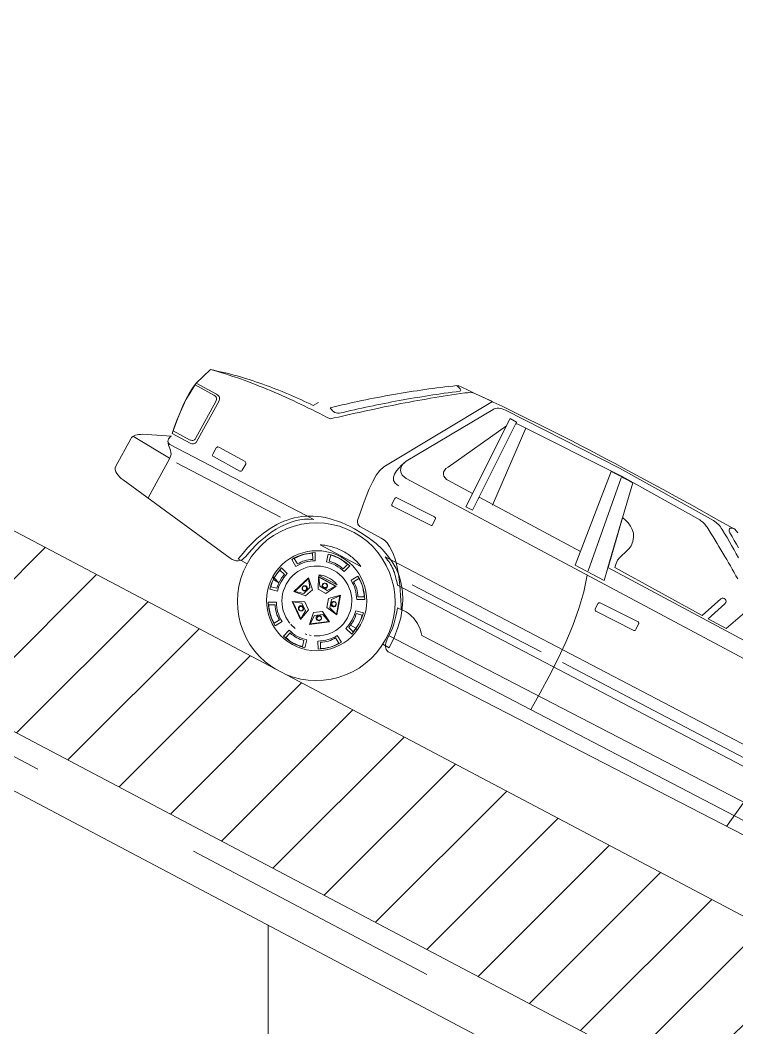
# Model space of a CAD drawing. Header units: centimetres. Extents: x -38353 to 28366, y -42745 to 17597.
# Drawn here: x -4119.1 to -3795.8, y 582.8 to 1037.7 of the extents above; entities that cross this region are included whole.
import ezdxf

# ---------------------------------------------------------------- set-up
doc = ezdxf.new("R2010")
doc.units = ezdxf.units.CM
doc.header["$LTSCALE"] = 500
doc.linetypes.add('Overhead', pattern=[0.396875, 0.238125, -0.15875])
for name, color, linetype, lineweight in [('0-1', 250, 'Continuous', 9), ('A-DETL-GENF-2', 250, 'Continuous', 9), ('A-DETL-GENF-3', 55, 'Continuous', 9), ('A-DETL-THIN', 151, 'Continuous', 9), ('A-FLOR-OVHD', 1, 'Overhead', 9), ('araba19_dwg-1', 250, 'Continuous', 9)]:
    doc.layers.add(name, color=color, linetype=linetype, lineweight=lineweight)

# ---------------------------------------------------------------- blocks, each defined once
blk = doc.blocks.new('araba19_dwg-2923914-C vaziyet')
at = {"layer": '0-1'}
for p, q in [((-3978.09, 4480.93), (-3980.56, 4443.2)), ((-3930.04, 4474.06), (-3930.03, 4429.6)), ((-4125, 4414.58), (-4143.64, 4418.39)), ((-4121.43, 4413.7), (-4068.92, 4406.23)), ((-4002.77, 4397.2), (-3937.9, 4388.05)), ((-3927.2, 4386.67), (-3835.38, 4373.41)), ((-4004.92, 4372.01), (-3818.66, 4345.6))]:
    blk.add_line(p, q, dxfattribs=at)
at = {"layer": '0-1', "flags": 128}
for points in [[(-4070.13, 4460.73), (-4071.88, 4458.68), (-4073.43, 4458.85), (-4074.98, 4459.01), (-4076.48, 4459.11), (-4078.03, 4459.28), (-4079.59, 4459.38), (-4081.08, 4459.54), (-4082.64, 4459.65), (-4084.14, 4459.74), (-4085.71, 4459.79), (-4087.21, 4459.89), (-4088.77, 4459.94), (-4090.27, 4460.03), (-4091.84, 4460.08), (-4093.35, 4460.12), (-4094.87, 4460.1), (-4096.43, 4460.14), (-4097.95, 4460.12), (-4099.47, 4460.1), (-4101.05, 4460.09), (-4102.56, 4460.07), (-4104.08, 4460.04), (-4105.61, 4459.96), (-4107.13, 4459.88), (-4108.66, 4459.8), (-4110.19, 4459.66), (-4111.72, 4459.58), (-4113.25, 4459.44), (-4114.8, 4459.24), (-4116.33, 4459.1), (-4117.87, 4458.9), (-4119.42, 4458.71), (-4120.96, 4458.51), (-4119.25, 4458.62), (-4117.48, 4458.73), (-4115.7, 4458.83), (-4113.94, 4458.88), (-4112.18, 4458.92), (-4110.42, 4458.97), (-4108.59, 4459.01), (-4106.84, 4458.99), (-4105.02, 4459.03), (-4103.2, 4459.01), (-4101.4, 4458.93), (-4099.58, 4458.9), (-4097.72, 4458.81), (-4095.91, 4458.73), (-4094.05, 4458.64), (-4092.24, 4458.56), (-4090.39, 4458.41), (-4088.52, 4458.32), (-4086.73, 4458.18), (-4084.87, 4458.03), (-4083.02, 4457.82), (-4081.17, 4457.68), (-4079.32, 4457.47), (-4077.47, 4457.32), (-4075.62, 4457.11), (-4073.77, 4456.9), (-4071.87, 4456.68), (-4070.03, 4456.42), (-4068.18, 4456.21), (-4066.34, 4455.94), (-4064.5, 4455.73), (-4062.66, 4455.46), (-4061.05, 4456.5), (-4059.39, 4457.53), (-4057.79, 4458.51), (-4056.19, 4459.55), (-4054.52, 4460.58), (-4052.92, 4461.62), (-4051.26, 4462.59), (-4049.66, 4463.62), (-4047.99, 4464.65), (-4046.4, 4465.63), (-4044.73, 4466.66), (-4043.08, 4467.63), (-4041.47, 4468.67), (-4039.82, 4469.64), (-4038.16, 4470.61), (-4036.5, 4471.64), (-4034.84, 4472.61), (-4033.19, 4473.58), (-4031.47, 4474.54), (-4029.82, 4475.51), (-4028.16, 4476.48), (-4026.45, 4477.44), (-4024.73, 4478.4), (-4023.08, 4479.37), (-4021.37, 4480.28), (-4019.65, 4481.24), (-4017.94, 4482.2), (-4016.23, 4483.1), (-4014.53, 4484), (-4012.75, 4484.96), (-4011.05, 4485.86), (-4009.28, 4486.75), (-4008.76, 4487.04), (-4008.18, 4487.26), (-4007.65, 4487.54), (-4007.02, 4487.69), (-4006.45, 4487.91), (-4005.83, 4488.01), (-4005.21, 4488.1), (-4004.55, 4488.06), (-3996.25, 4487.22), (-4032.65, 4443.16), (-4033.74, 4441.07), (-4034.56, 4438.41), (-4035.08, 4435.21), (-4035.48, 4431.64), (-4035.67, 4427.85), (-4035.74, 4424.05), (-4035.73, 4420.35), (-4035.7, 4416.83), (-4035.65, 4416.34), (-4035.53, 4415.9), (-4035.42, 4415.46), (-4035.22, 4415.13), (-4034.97, 4414.79), (-4034.65, 4414.5), (-4034.25, 4414.32), (-4033.78, 4414.19), (-4023.02, 4412.44), (-4021.32, 4412.01), (-4019.74, 4411.24), (-4018.2, 4410.16), (-4016.75, 4408.86), (-4015.28, 4407.32), (-4013.96, 4405.61), (-4012.66, 4403.72), (-4011.43, 4401.73), (-4010.23, 4399.62), (-4009.15, 4397.46), (-4008.08, 4395.24), (-4007.12, 4393.11), (-4006.17, 4390.91), (-4005.32, 4388.85), (-4004.51, 4386.91), (-4003.75, 4385.05)], [(-3868.03, 4457.75), (-3869.65, 4459.14), (-3871.2, 4460.52), (-3872.82, 4461.9), (-3874.38, 4463.22), (-3876, 4464.61), (-3877.61, 4465.99), (-3879.24, 4467.32), (-3879.84, 4467.77), (-3880.44, 4468.22), (-3881.06, 4468.55), (-3881.61, 4468.88), (-3882.24, 4469.15), (-3882.93, 4469.43), (-3883.62, 4469.65), (-3884.31, 4469.88), (-3932.18, 4478.06), (-3989.29, 4485.53), (-3990.13, 4485.6), (-3990.98, 4485.6), (-3991.78, 4485.53), (-3992.46, 4485.39), (-3993.17, 4485.13), (-3993.81, 4484.86), (-3994.35, 4484.46), (-3994.78, 4484.03), (-4023.88, 4448.91), (-4024.74, 4447.58), (-4025.16, 4446.37), (-4025.21, 4445.16), (-4024.95, 4444.09), (-4024.36, 4443.16), (-4023.5, 4442.37), (-4022.49, 4441.86), (-4021.32, 4441.51), (-3832.84, 4412.9)], [(-4013.27, 4488.91), (-4008.91, 4488.51), (-4004.55, 4488.06), (-4000.19, 4487.61), (-3995.84, 4487.16), (-3991.42, 4486.69), (-3987.08, 4486.18), (-3982.73, 4485.67), (-3978.38, 4485.16), (-3973.98, 4484.64), (-3969.63, 4484.12), (-3965.29, 4483.55), (-3960.9, 4482.97), (-3956.56, 4482.4), (-3952.17, 4481.76), (-3947.83, 4481.19), (-3943.44, 4480.55), (-3939.11, 4479.92), (-3934.72, 4479.28), (-3930.41, 4478.59), (-3926.02, 4477.95), (-3921.64, 4477.25), (-3917.32, 4476.56), (-3912.94, 4475.86), (-3908.55, 4475.17), (-3904.24, 4474.47), (-3899.87, 4473.72), (-3895.49, 4473.02), (-3891.11, 4472.26), (-3886.8, 4471.51), (-3882.43, 4470.75), (-3878.06, 4470), (-3873.69, 4469.24)], [(-3982.88, 4482.18), (-3982.74, 4481.43), (-3982.08, 4481.39), (-3981.36, 4481.35), (-3929.81, 4474.81), (-3890.28, 4468.02), (-3889.69, 4467.87), (-3889.12, 4467.67), (-3888.6, 4467.47), (-3888.03, 4467.27), (-3887.52, 4467.01), (-3887.02, 4466.7), (-3886.52, 4466.38), (-3886.03, 4466.01), (-3884.67, 4464.96), (-3883.37, 4463.87), (-3882.01, 4462.82), (-3880.72, 4461.72), (-3879.36, 4460.62), (-3878.06, 4459.58), (-3876.77, 4458.48), (-3875.42, 4457.38), (-3874.12, 4456.28), (-3872.82, 4455.24), (-3871.59, 4454.15), (-3870.29, 4453.06), (-3869, 4451.96), (-3867.76, 4450.87), (-3866.48, 4449.71), (-3865.24, 4448.63)], [(-3986.66, 4479.09), (-4005.27, 4452.73), (-4005.96, 4451.75), (-4006.29, 4450.76), (-4006.36, 4449.87), (-4006.12, 4448.98), (-4005.63, 4448.25), (-4004.93, 4447.66), (-4004.08, 4447.23), (-4003.09, 4446.96), (-3990.94, 4445.14), (-3990.99, 4444.78)], [(-3869.54, 4461.97), (-3870.98, 4463.27), (-3872.5, 4464.52), (-3873.94, 4465.82), (-3875.46, 4467.07), (-3876.02, 4467.76), (-3876.3, 4468.35), (-3876.24, 4468.76), (-3876.01, 4469.09), (-3875.62, 4469.28), (-3875.05, 4469.44), (-3874.5, 4469.48), (-3873.9, 4469.45), (-3872.14, 4468.23)], [(-4120.96, 4458.51), (-4125.02, 4450.56), (-4114.67, 4448.87), (-4114.15, 4448.73), (-4113.63, 4448.54), (-4113.24, 4448.3), (-4112.98, 4448.02), (-4112.8, 4447.63), (-4112.61, 4447.24), (-4112.63, 4446.7), (-4112.65, 4446.15), (-4115.99, 4425.68), (-4116.12, 4425.22), (-4116.36, 4424.83), (-4116.64, 4424.57), (-4116.97, 4424.37), (-4117.36, 4424.19), (-4117.73, 4424.12), (-4118.17, 4424.06), (-4118.59, 4424.06), (-4127.7, 4425.57), (-4127.7, 4428.84), (-4127.64, 4432.23), (-4127.45, 4435.59), (-4127.21, 4438.89), (-4126.87, 4442.05), (-4126.36, 4445.12), (-4125.77, 4447.94), (-4125.02, 4450.56)], [(-3845.6, 4422.2), (-3922.19, 4433.97), (-3923.44, 4457.41), (-3921.77, 4456.8), (-3920.19, 4456.03), (-3918.76, 4455.03), (-3917.48, 4453.81), (-3916.47, 4452.4), (-3915.75, 4450.72), (-3915.43, 4448.79), (-3915.55, 4446.69), (-3915.94, 4445.23), (-3916.57, 4443.87), (-3917.24, 4442.57), (-3917.97, 4441.29), (-3918.59, 4439.99), (-3919.1, 4438.54), (-3919.28, 4436.88), (-3919.19, 4435.05), (-3874.82, 4427.79), (-3869.39, 4437.66), (-3869.02, 4438.09), (-3868.57, 4438.27), (-3868.02, 4438.31), (-3867.56, 4438.12), (-3867.12, 4437.82), (-3866.83, 4437.35), (-3866.79, 4436.8), (-3866.95, 4436.09), (-3871.75, 4427.29), (-3862.7, 4425.79), (-3855.07, 4439.09)], [(-4024.45, 4447.9), (-4025.26, 4446.5), (-4025.97, 4444.97), (-4026.63, 4443.31), (-4026.94, 4441.66), (-4026.97, 4440.15), (-4026.43, 4438.86), (-4025.37, 4437.86), (-4023.58, 4437.29)], [(-3936.26, 4436.74), (-3987.51, 4444.58), (-3987.66, 4443.51)], [(-3929.77, 4427.62), (-3928.7, 4420.02), (-3928.28, 4412.14), (-3928.37, 4404.04), (-3928.84, 4395.81), (-3929.69, 4387.46), (-3930.81, 4378.96), (-3932.17, 4370.44), (-3933.65, 4361.93)], [(-3826.3, 4423.69), (-3821.21, 4419.56), (-3821.93, 4418.33), (-3822.28, 4417.17), (-3822.35, 4415.91), (-3822.13, 4414.48), (-3821.84, 4412.75), (-3821.49, 4410.58), (-3821.09, 4407.91), (-3820.84, 4404.61), (-3820.84, 4400.49), (-3821.06, 4395.61), (-3821.62, 4389.7), (-3822.64, 4382.7), (-3824.2, 4374.51), (-3826.31, 4365.01), (-3829.18, 4354.04), (-3832.75, 4341.6)], [(-4127.85, 4420.81), (-4127.41, 4420.08), (-4126.9, 4419.4), (-4126.39, 4418.72), (-4125.83, 4418.03), (-4125.39, 4417.3), (-4125.02, 4416.52), (-4124.9, 4415.66), (-4124.93, 4414.63), (-4128.22, 4394.52)], [(-4006.43, 4367.51), (-4003.13, 4366.85), (-4002.56, 4372.03), (-4002.45, 4376.92), (-4002.7, 4381.44), (-4003.43, 4385.6), (-4004.5, 4389.45), (-4005.87, 4392.92), (-4007.64, 4396.15), (-4009.76, 4399.06), (-4012.11, 4401.65), (-4014.8, 4403.98), (-4017.71, 4406.04), (-4020.9, 4407.83), (-4024.32, 4409.3), (-4027.89, 4410.55), (-4031.74, 4411.59), (-4035.69, 4412.35), (-4037.88, 4412.67), (-4040.08, 4412.93), (-4042.19, 4413.05), (-4044.18, 4413.1), (-4046.19, 4413.03), (-4048.14, 4412.95), (-4049.98, 4412.74), (-4051.79, 4412.39), (-4053.54, 4412.04), (-4055.24, 4411.56), (-4056.9, 4411.02), (-4058.5, 4410.4), (-4060, 4409.65), (-4061.51, 4408.84), (-4062.96, 4408.03), (-4064.38, 4407.08), (-4065.68, 4406), (-4066.99, 4404.92), (-4068.25, 4403.77), (-4069.47, 4402.49), (-4070.63, 4401.15), (-4071.74, 4399.79), (-4072.8, 4398.31), (-4073.81, 4396.77), (-4074.83, 4395.16), (-4075.8, 4393.54), (-4076.66, 4391.79), (-4077.53, 4389.98), (-4078.4, 4388.11), (-4079.17, 4386.16), (-4079.94, 4384.21), (-4080.67, 4382.14), (-4076.19, 4381.25), (-4076.12, 4381.72), (-4076.1, 4381.72)], [(-4048.47, 4340.81), (-4050.35, 4341.21), (-4053.7, 4342.3), (-4056.95, 4343.74), (-4059.97, 4345.45), (-4062.83, 4347.45), (-4065.4, 4349.7), (-4067.77, 4352.16), (-4069.92, 4354.84), (-4071.82, 4357.66), (-4073.37, 4360.73), (-4074.66, 4363.89), (-4075.63, 4367.24), (-4076.29, 4370.6), (-4076.63, 4374.1), (-4076.59, 4377.67), (-4076.18, 4381.31), (-4075.42, 4384.89), (-4074.33, 4388.24), (-4072.88, 4391.48), (-4071.17, 4394.51), (-4069.18, 4397.36), (-4066.93, 4399.94), (-4064.46, 4402.31), (-4061.79, 4404.46), (-4058.97, 4406.35), (-4055.9, 4407.91), (-4052.74, 4409.2), (-4049.39, 4410.17), (-4046.02, 4410.83), (-4042.52, 4411.17), (-4038.95, 4411.13), (-4035.32, 4410.72)], [(-4035.32, 4410.72), (-4031.73, 4409.96), (-4028.38, 4408.86), (-4025.14, 4407.42), (-4022.12, 4405.71), (-4019.26, 4403.72), (-4016.68, 4401.47), (-4014.31, 4399), (-4012.16, 4396.33), (-4010.27, 4393.51), (-4008.72, 4390.43), (-4007.42, 4387.28), (-4006.45, 4383.93), (-4005.79, 4380.56), (-4005.46, 4377.06), (-4005.49, 4373.49), (-4005.9, 4369.85), (-4006.66, 4366.27), (-4007.76, 4362.92), (-4009.2, 4359.68), (-4010.91, 4356.66), (-4012.9, 4353.8), (-4015.16, 4351.22), (-4017.62, 4348.85), (-4020.3, 4346.7), (-4023.12, 4344.81), (-4026.19, 4343.26), (-4029.35, 4341.96), (-4032.69, 4341), (-4036.06, 4340.34), (-4039.56, 4340), (-4043.13, 4340.03)], [(-3810.33, 4366.19), (-4008.93, 4394.82), (-4009.52, 4395.76), (-4010.05, 4396.68), (-4010.66, 4397.5), (-4011.15, 4398.3), (-4011.7, 4399.04), (-4012.21, 4399.72), (-4012.79, 4400.35), (-4013.3, 4400.97), (-4013.88, 4401.54), (-4014.47, 4402.11), (-4015.06, 4402.62), (-4015.65, 4403.13), (-4016.31, 4403.59), (-4016.97, 4404.05), (-4017.69, 4404.52), (-4018.47, 4404.99), (-3802.83, 4374)], [(-4049.12, 4362.52), (-4049.35, 4362.62), (-4049.46, 4362.7), (-4050.61, 4363.53), (-4051.74, 4364.48), (-4052.79, 4365.61), (-4053.71, 4366.77), (-4054.56, 4368.04), (-4055.27, 4369.42), (-4055.85, 4370.83), (-4056.24, 4372.28), (-4056.56, 4373.85), (-4056.7, 4375.38), (-4056.65, 4376.95), (-4056.48, 4378.56), (-4056.13, 4380.14), (-4055.67, 4381.64), (-4055.03, 4383.07), (-4054.29, 4384.41), (-4053.38, 4385.67), (-4052.43, 4386.81), (-4051.31, 4387.86), (-4050.14, 4388.84), (-4048.87, 4389.62), (-4047.5, 4390.33), (-4046.08, 4390.91), (-4044.63, 4391.3), (-4043.07, 4391.62), (-4041.53, 4391.76), (-4039.97, 4391.71), (-4038.35, 4391.54), (-4036.77, 4391.19), (-4035.26, 4390.73), (-4033.84, 4390.09), (-4032.5, 4389.35), (-4031.24, 4388.44), (-4030.1, 4387.49), (-4029.05, 4386.37), (-4028.08, 4385.2), (-4027.29, 4383.93), (-4026.58, 4382.56), (-4026, 4381.14), (-4025.61, 4379.69), (-4025.29, 4378.13), (-4025.15, 4376.59), (-4025.2, 4375.03), (-4025.37, 4373.42), (-4025.72, 4371.84), (-4026.18, 4370.33), (-4026.81, 4368.91), (-4027.56, 4367.56), (-4028.47, 4366.3), (-4029.42, 4365.17), (-4030.54, 4364.12), (-4031.7, 4363.2), (-4032.98, 4362.35), (-4034.35, 4361.65), (-4035.77, 4361.07), (-4036.84, 4360.8)], [(-3823.66, 4340.4), (-4002.9, 4365.12), (-4003.53, 4365.33), (-4004.08, 4365.71), (-4004.49, 4366.26), (-4004.88, 4366.92), (-4005.13, 4367.68), (-4005.25, 4368.49), (-4005.3, 4369.4), (-4005.24, 4370.24), (-4005.03, 4372.09), (-4004.82, 4373.93), (-4004.73, 4375.8), (-4004.76, 4377.68), (-4004.85, 4379.57), (-4005, 4381.47), (-4005.27, 4383.33), (-4005.62, 4385.13), (-4004.53, 4385.1), (-4003.39, 4385.05), (-4002.32, 4384.9), (-4001.25, 4384.74), (-4000.26, 4384.47), (-3999.22, 4384.14), (-3998.25, 4383.7), (-3997.29, 4383.26), (-3996.39, 4382.76), (-3995.51, 4382.15), (-3994.7, 4381.48), (-3993.91, 4380.7), (-3993.11, 4379.92), (-3992.39, 4379.03), (-3991.74, 4378.09), (-3991.11, 4377.03), (-3816.75, 4352.89)], [(-4048.57, 4362.2), (-4048.01, 4361.88), (-4046.58, 4361.25), (-4046.01, 4361.04)], [(-4040.13, 4360.25), (-4040.32, 4360.21), (-4040.92, 4360.24)], [(-4038.15, 4360.5), (-4038.78, 4360.35), (-4038.84, 4360.36)]]:
    blk.add_lwpolyline(points, dxfattribs=at)
for points in [[(-4064.26, 4460.24), (-4063.83, 4459.87), (-4063.33, 4459.56), (-4062.82, 4459.3), (-4062.25, 4459.1), (-4061.66, 4458.95), (-4061.06, 4458.92), (-4060.38, 4459.01), (-4059.62, 4459.26), (-4058.15, 4460.2), (-4056.67, 4461.19), (-4055.15, 4462.12), (-4053.68, 4463.06), (-4052.21, 4463.99), (-4050.75, 4464.87), (-4049.28, 4465.81), (-4047.82, 4466.69), (-4046.36, 4467.56), (-4044.89, 4468.5), (-4043.37, 4469.37), (-4041.91, 4470.25), (-4040.46, 4471.07), (-4039, 4471.94), (-4037.48, 4472.81), (-4036.03, 4473.63), (-4034.51, 4474.5), (-4033.05, 4475.32), (-4031.54, 4476.18), (-4030.08, 4477), (-4028.57, 4477.81), (-4027.05, 4478.68), (-4025.54, 4479.49), (-4024.03, 4480.3), (-4022.52, 4481.11), (-4020.95, 4481.91), (-4019.44, 4482.72), (-4017.93, 4483.53), (-4016.35, 4484.39), (-4014.78, 4485.19), (-4013.21, 4485.99), (-4011.64, 4486.79), (-4011.36, 4487.05), (-4011.38, 4487.3), (-4011.59, 4487.57), (-4011.91, 4487.8), (-4012.36, 4488.05), (-4012.87, 4488.3), (-4013.39, 4488.5), (-4013.84, 4488.69), (-4015.48, 4487.9), (-4017.1, 4487.1), (-4018.73, 4486.31), (-4020.3, 4485.51), (-4021.93, 4484.72), (-4023.56, 4483.93), (-4025.14, 4483.07), (-4026.77, 4482.27), (-4028.35, 4481.41), (-4029.93, 4480.55), (-4031.51, 4479.69), (-4033.08, 4478.89), (-4034.72, 4478.04), (-4036.25, 4477.11), (-4037.82, 4476.25), (-4039.4, 4475.39), (-4040.99, 4474.47), (-4042.57, 4473.61), (-4044.1, 4472.68), (-4045.68, 4471.76), (-4047.27, 4470.85), (-4048.8, 4469.92), (-4050.33, 4468.99), (-4051.92, 4468.07), (-4053.45, 4467.08), (-4054.98, 4466.15), (-4056.58, 4465.18), (-4058.11, 4464.19), (-4059.65, 4463.2), (-4061.19, 4462.21), (-4062.72, 4461.23)], [(-3986.2, 4482.66), (-3991.79, 4438.48), (-3988.35, 4437.97), (-3982.88, 4482.18)], [(-3923.39, 4457.28), (-3924.32, 4473.77), (-3925.04, 4473.87), (-3925.74, 4474.03), (-3926.39, 4474.13), (-3927.1, 4474.23), (-3927.81, 4474.34), (-3928.47, 4474.43), (-3929.12, 4474.53), (-3929.82, 4474.69), (-3930.48, 4474.73), (-3931.14, 4474.82), (-3931.79, 4474.92), (-3932.5, 4475.02), (-3933.15, 4475.11), (-3933.8, 4475.21), (-3934.52, 4475.25), (-3935.18, 4475.35), (-3936.44, 4430.11), (-3921.75, 4427.85), (-3922.09, 4433.83), (-3922.07, 4433.95)], [(-4125.15, 4449.67), (-4115.75, 4448.12), (-4115.23, 4447.98), (-4114.82, 4447.86), (-4114.43, 4447.62), (-4114.17, 4447.34), (-4113.97, 4447.01), (-4113.85, 4446.63), (-4113.85, 4446.21), (-4113.87, 4445.66), (-4116.9, 4426.91), (-4117.02, 4426.5), (-4117.25, 4426.17), (-4117.47, 4425.9), (-4117.81, 4425.7), (-4118.13, 4425.57), (-4118.5, 4425.5), (-4118.87, 4425.44), (-4119.3, 4425.44), (-4127.63, 4426.83), (-4127.62, 4429.86), (-4127.54, 4432.88), (-4127.4, 4435.94), (-4127.13, 4439), (-4126.83, 4441.92), (-4126.36, 4444.7), (-4125.8, 4447.28)], [(-4022.42, 4431.92), (-4003.46, 4429.46), (-4003.17, 4429.35), (-4002.95, 4429.2), (-4002.86, 4429.01), (-4002.84, 4428.7), (-4003.19, 4425.9), (-4003.29, 4425.62), (-4003.44, 4425.4), (-4003.64, 4425.3), (-4003.94, 4425.29), (-4022.97, 4427.7), (-4023.2, 4427.79), (-4023.42, 4427.94), (-4023.51, 4428.2), (-4023.53, 4428.44), (-4023.18, 4431.3), (-4023.08, 4431.53), (-4022.93, 4431.75), (-4022.72, 4431.9)], [(-4105.79, 4426.68), (-4092.42, 4424.49), (-4092.14, 4424.39), (-4091.92, 4424.18), (-4091.78, 4423.91), (-4091.77, 4423.55), (-4092.29, 4420.41), (-4092.4, 4420.07), (-4092.62, 4419.86), (-4092.88, 4419.71), (-4093.24, 4419.7), (-4106.55, 4421.89), (-4106.9, 4422), (-4107.11, 4422.21), (-4107.25, 4422.47), (-4107.26, 4422.84), (-4106.73, 4426.03), (-4106.63, 4426.32), (-4106.41, 4426.59), (-4106.16, 4426.67)], [(-4127.58, 4424.28), (-4127.96, 4423.79), (-4128.16, 4423.22), (-4128.36, 4422.64), (-4128.38, 4422.1), (-4128.28, 4421.54), (-4127.99, 4421.07), (-4127.61, 4420.77), (-4126.97, 4420.56), (-4054.42, 4410.17), (-4056.43, 4409.68), (-4058.47, 4408.94), (-4060.37, 4407.95), (-4062.24, 4406.77), (-4064.07, 4405.4), (-4065.75, 4403.89), (-4067.44, 4402.26), (-4068.97, 4400.48), (-4070.46, 4398.58), (-4071.84, 4396.6), (-4073.1, 4394.6), (-4074.31, 4392.54), (-4075.34, 4390.45), (-4076.31, 4388.35), (-4077.1, 4386.28), (-4077.81, 4384.27), (-4078.33, 4383.19), (-4078.95, 4382.31), (-4079.65, 4381.63), (-4080.44, 4381.2), (-4081.33, 4380.91), (-4082.25, 4380.86), (-4083.21, 4380.94), (-4084.2, 4381.2), (-4141.53, 4398.39), (-4142.51, 4398.72), (-4143.42, 4399.1), (-4144.38, 4399.6), (-4145.21, 4400.14), (-4145.9, 4400.79), (-4146.4, 4401.53), (-4146.71, 4402.3), (-4146.7, 4403.21), (-4144.44, 4417.05), (-4144.28, 4417.75), (-4143.96, 4418.31), (-4143.51, 4418.85), (-4142.96, 4419.32), (-4142.36, 4419.71), (-4141.7, 4420.04), (-4141.05, 4420.37), (-4140.34, 4420.69)], [(-3920.19, 4417.75), (-3901.16, 4415.34), (-3900.94, 4415.25), (-3900.72, 4415.09), (-3900.63, 4414.84), (-3900.61, 4414.59), (-3900.96, 4411.74), (-3901.06, 4411.51), (-3901.21, 4411.29), (-3901.41, 4411.14), (-3901.72, 4411.12), (-3920.68, 4413.58), (-3920.97, 4413.68), (-3921.18, 4413.84), (-3921.28, 4414.03), (-3921.29, 4414.34), (-3920.95, 4417.13), (-3920.84, 4417.42), (-3920.69, 4417.64), (-3920.5, 4417.73)], [(-4027.34, 4397.32), (-4027.9, 4397.65), (-4028.39, 4397.96), (-4028.95, 4398.28), (-4029.51, 4398.61), (-4030.08, 4398.87), (-4030.71, 4399.15), (-4031.27, 4399.41), (-4031.9, 4399.68), (-4032.48, 4399.89), (-4033.11, 4400.1), (-4033.75, 4400.32), (-4034.39, 4400.47), (-4035.03, 4400.62), (-4035.68, 4400.78), (-4036.32, 4400.93), (-4036.97, 4401.03), (-4037.68, 4401.13), (-4038.4, 4401.24), (-4039.12, 4401.28), (-4039.78, 4401.32), (-4040.5, 4401.36), (-4041.23, 4401.35), (-4041.9, 4401.32), (-4042.57, 4401.3), (-4043.3, 4401.28), (-4043.97, 4401.2), (-4044.65, 4401.12), (-4045.34, 4400.97), (-4045.96, 4400.88), (-4046.65, 4400.74), (-4047.33, 4400.6), (-4047.97, 4400.39)], [(-4037.36, 4398.36), (-4035.13, 4397.85), (-4032.99, 4397.18), (-4030.94, 4396.27), (-4028.98, 4395.2), (-4027.23, 4393.92), (-4025.56, 4392.52), (-4024.03, 4390.91), (-4022.7, 4389.26), (-4021.52, 4387.39), (-4020.52, 4385.49), (-4019.67, 4383.43), (-4019.07, 4381.34), (-4018.66, 4379.16), (-4018.44, 4376.95), (-4018.46, 4374.71), (-4018.74, 4372.39), (-4019.24, 4370.16), (-4019.92, 4368.02), (-4020.82, 4365.97), (-4021.9, 4364.01), (-4023.18, 4362.26), (-4024.58, 4360.59), (-4026.19, 4359.06), (-4027.84, 4357.73), (-4029.7, 4356.55), (-4031.61, 4355.55), (-4033.67, 4354.7), (-4035.76, 4354.1), (-4037.93, 4353.69), (-4040.15, 4353.47), (-4042.38, 4353.49), (-4044.71, 4353.77), (-4046.93, 4354.27), (-4049.08, 4354.95), (-4051.13, 4355.85), (-4053.09, 4356.93), (-4054.84, 4358.21), (-4056.51, 4359.6), (-4058.04, 4361.22), (-4059.36, 4362.93), (-4060.55, 4364.74), (-4061.55, 4366.64), (-4062.4, 4368.7), (-4063, 4370.79), (-4063.41, 4372.97), (-4063.63, 4375.18), (-4063.61, 4377.42), (-4063.33, 4379.74), (-4062.83, 4381.96), (-4062.15, 4384.11), (-4061.25, 4386.15), (-4060.17, 4388.12), (-4058.89, 4389.87), (-4057.49, 4391.54), (-4055.88, 4393.06), (-4054.17, 4394.39), (-4052.36, 4395.58), (-4050.46, 4396.57), (-4048.4, 4397.42), (-4046.31, 4398.03), (-4044.13, 4398.44), (-4041.92, 4398.66), (-4039.68, 4398.64)], [(-4057.79, 4389.89), (-4056.85, 4390.96), (-4055.93, 4391.92), (-4054.89, 4392.8), (-4053.8, 4393.61), (-4052.72, 4394.36), (-4051.53, 4395.03), (-4050.23, 4395.69), (-4048.93, 4396.29), (-4047.67, 4392.9), (-4048.77, 4392.39), (-4049.81, 4391.88), (-4050.87, 4391.3), (-4051.81, 4390.65), (-4052.7, 4389.93), (-4053.53, 4389.21), (-4054.31, 4388.41), (-4055.05, 4387.55)], [(-4056.9, 4390.61), (-4056.17, 4391.47), (-4055.46, 4392.21), (-4054.63, 4392.94), (-4053.81, 4393.55), (-4052.87, 4394.14), (-4051.95, 4394.67), (-4050.96, 4395.19), (-4049.93, 4395.65), (-4048.92, 4393.02), (-4049.76, 4392.66), (-4050.61, 4392.23), (-4051.41, 4391.75), (-4052.15, 4391.25), (-4052.89, 4390.75), (-4053.52, 4390.12), (-4054.16, 4389.48), (-4054.74, 4388.84)], [(-4043.09, 4397.68), (-4042.36, 4397.76), (-4041.69, 4397.78), (-4040.96, 4397.79), (-4040.3, 4397.76), (-4039.63, 4397.72), (-4038.91, 4397.68), (-4038.26, 4397.58), (-4037.61, 4397.49), (-4036.9, 4397.38), (-4036.26, 4397.23), (-4035.61, 4397.08), (-4034.92, 4396.85), (-4034.22, 4396.69), (-4033.59, 4396.42), (-4032.89, 4396.19), (-4032.21, 4395.91), (-4033.72, 4392.62), (-4034.8, 4393.08), (-4035.96, 4393.43), (-4037.07, 4393.71), (-4038.19, 4393.94), (-4039.37, 4394.11), (-4040.46, 4394.15), (-4041.61, 4394.13), (-4042.71, 4394.05)], [(-4041.9, 4397.57), (-4040.8, 4397.65), (-4039.71, 4397.61), (-4038.69, 4397.58), (-4037.62, 4397.43), (-4036.56, 4397.21), (-4035.51, 4396.94), (-4034.48, 4396.55), (-4033.38, 4396.15), (-4034.55, 4393.59), (-4035.4, 4393.96), (-4036.33, 4394.21), (-4037.2, 4394.46), (-4038.08, 4394.65), (-4038.97, 4394.78), (-4039.88, 4394.79), (-4040.73, 4394.79), (-4041.58, 4394.74)], [(-4027.16, 4392.76), (-4026.08, 4391.81), (-4025.13, 4390.83), (-4024.25, 4389.85), (-4023.44, 4388.76), (-4022.64, 4387.61), (-4021.96, 4386.43), (-4021.35, 4385.19), (-4020.76, 4383.83), (-4024.16, 4382.57), (-4024.66, 4383.67), (-4025.18, 4384.71), (-4025.75, 4385.77), (-4026.4, 4386.71), (-4027.06, 4387.59), (-4027.85, 4388.43), (-4028.64, 4389.21), (-4029.44, 4389.94)], [(-4026.38, 4391.85), (-4025.58, 4391.13), (-4024.78, 4390.35), (-4024.1, 4389.58), (-4023.45, 4388.7), (-4022.91, 4387.84), (-4022.38, 4386.91), (-4021.85, 4385.93), (-4021.4, 4384.89), (-4024.03, 4383.88), (-4024.39, 4384.72), (-4024.81, 4385.57), (-4025.24, 4386.36), (-4025.74, 4387.1), (-4026.3, 4387.79), (-4026.88, 4388.42), (-4027.51, 4389.05), (-4028.16, 4389.63)], [(-4034.75, 4385.93), (-4035.25, 4386.24), (-4035.76, 4386.5), (-4036.27, 4386.75), (-4036.77, 4387.01), (-4037.35, 4387.21), (-4037.94, 4387.36), (-4038.52, 4387.51), (-4039.11, 4387.59), (-4039.76, 4387.69), (-4040.43, 4387.72), (-4041.03, 4387.75), (-4041.64, 4387.72), (-4042.31, 4387.7), (-4042.93, 4387.6), (-4043.49, 4387.44), (-4044.12, 4387.29)], [(-4043.84, 4386.71), (-4042.21, 4381.26), (-4038.19, 4380.61), (-4034.91, 4385.28)], [(-4043.63, 4386.49), (-4041.89, 4382.67), (-4038.1, 4382.06), (-4035.18, 4385.08)], [(-4062.72, 4373.95), (-4062.87, 4376.7), (-4062.54, 4379.38), (-4061.9, 4382.07), (-4060.96, 4384.78), (-4057.67, 4383.27), (-4058.48, 4381.03), (-4059.05, 4378.81), (-4059.26, 4376.54), (-4059.16, 4374.28)], [(-4062.61, 4375.15), (-4062.72, 4377.29), (-4062.48, 4379.37), (-4061.99, 4381.48), (-4061.25, 4383.61), (-4058.7, 4382.45), (-4059.32, 4380.66), (-4059.7, 4378.9), (-4059.89, 4377.18), (-4059.79, 4375.4)], [(-4052.1, 4376.59), (-4046.43, 4376.43), (-4044.51, 4380.08), (-4047.96, 4384.64)], [(-4051.78, 4376.72), (-4047.65, 4377.21), (-4045.88, 4380.64), (-4047.89, 4384.33)], [(-4048.98, 4380.13), (-4048.69, 4380.51), (-4048.29, 4380.69), (-4047.86, 4380.75), (-4047.4, 4380.62), (-4047.02, 4380.32), (-4046.77, 4379.93), (-4046.72, 4379.43), (-4046.85, 4378.97), (-4047.15, 4378.59), (-4047.54, 4378.4), (-4048.03, 4378.36), (-4048.49, 4378.48), (-4048.88, 4378.78), (-4049.06, 4379.17), (-4049.11, 4379.66)], [(-4039.57, 4384.87), (-4039.11, 4384.68), (-4038.79, 4384.4), (-4038.61, 4383.95), (-4038.56, 4383.46), (-4038.75, 4383), (-4039.04, 4382.68), (-4039.43, 4382.49), (-4039.92, 4382.44), (-4040.38, 4382.63), (-4040.76, 4382.93), (-4040.94, 4383.38), (-4040.99, 4383.87), (-4040.8, 4384.32), (-4040.45, 4384.64), (-4040.06, 4384.82)], [(-4039.65, 4384.76), (-4039.3, 4384.65), (-4039.04, 4384.37), (-4038.85, 4383.98), (-4038.84, 4383.62), (-4038.95, 4383.27), (-4039.24, 4383.01), (-4039.62, 4382.82), (-4039.99, 4382.81), (-4040.33, 4382.99), (-4040.65, 4383.27), (-4040.84, 4383.6), (-4040.85, 4383.97), (-4040.68, 4384.31), (-4040.4, 4384.57), (-4040.07, 4384.76)], [(-4031.69, 4382.03), (-4036.4, 4378.78), (-4035.77, 4374.75), (-4030.33, 4373.05)], [(-4031.86, 4381.69), (-4034.93, 4378.87), (-4034.33, 4375.09), (-4030.54, 4373.26)], [(-4063.33, 4379.74), (-4062.65, 4378.61), (-4062.54, 4379.38)], [(-4059.77, 4378.01), (-4062.59, 4378.6), (-4062.48, 4379.37)], [(-4048.95, 4379.94), (-4048.72, 4380.27), (-4048.33, 4380.46), (-4047.96, 4380.52), (-4047.61, 4380.41), (-4047.34, 4380.19), (-4047.15, 4379.8), (-4047.09, 4379.43), (-4047.2, 4379.08), (-4047.43, 4378.75), (-4047.82, 4378.56), (-4048.19, 4378.5), (-4048.54, 4378.61), (-4048.87, 4378.84), (-4048.99, 4379.22), (-4049.06, 4379.59)], [(-4032.12, 4377.37), (-4032.13, 4376.88), (-4032.32, 4376.43), (-4032.67, 4376.12), (-4033.12, 4375.94), (-4033.6, 4375.95), (-4034.05, 4376.2), (-4034.36, 4376.54), (-4034.54, 4376.99), (-4034.53, 4377.48), (-4034.28, 4377.92), (-4033.94, 4378.18), (-4033.49, 4378.36), (-4033.01, 4378.34), (-4032.55, 4378.16), (-4032.3, 4377.82)], [(-4032.23, 4377.44), (-4032.29, 4377.03), (-4032.41, 4376.68), (-4032.68, 4376.42), (-4033.07, 4376.3), (-4033.43, 4376.29), (-4033.77, 4376.46), (-4034.03, 4376.74), (-4034.16, 4377.12), (-4034.16, 4377.54), (-4033.99, 4377.88), (-4033.71, 4378.14), (-4033.38, 4378.28), (-4032.96, 4378.28), (-4032.62, 4378.11), (-4032.36, 4377.83)], [(-4019.37, 4377.99), (-4019.29, 4375.26), (-4019.56, 4372.57), (-4020.19, 4369.88), (-4021.13, 4367.17), (-4024.43, 4368.68), (-4023.61, 4370.92), (-4023.1, 4373.21), (-4022.84, 4375.41), (-4022.93, 4377.66)], [(-4019.49, 4376.8), (-4019.37, 4374.66), (-4019.62, 4372.58), (-4020.11, 4370.47), (-4020.84, 4368.34), (-4023.39, 4369.56), (-4022.77, 4371.28), (-4022.4, 4373.05), (-4022.21, 4374.77), (-4022.31, 4376.54)], [(-4045.04, 4365.62), (-4043.11, 4370.98), (-4045.96, 4373.87), (-4051.37, 4372.06)], [(-4045.05, 4365.99), (-4044.21, 4370.05), (-4046.9, 4372.8), (-4051.07, 4372.02)], [(-4047.42, 4369.66), (-4047.66, 4370.07), (-4047.78, 4370.51), (-4047.65, 4370.97), (-4047.41, 4371.36), (-4047.01, 4371.61), (-4046.51, 4371.71), (-4046.04, 4371.65), (-4045.66, 4371.35), (-4045.41, 4370.95), (-4045.3, 4370.51), (-4045.37, 4370.03), (-4045.66, 4369.65), (-4046.06, 4369.41), (-4046.56, 4369.3), (-4047.04, 4369.37)], [(-4032.38, 4368.99), (-4036.9, 4372.43), (-4040.56, 4370.61), (-4040.48, 4364.9)], [(-4054.94, 4359.19), (-4056.01, 4360.14), (-4056.97, 4361.06), (-4057.85, 4362.1), (-4058.66, 4363.19), (-4059.46, 4364.33), (-4060.13, 4365.52), (-4060.8, 4366.77), (-4061.39, 4368.13), (-4057.94, 4369.38), (-4057.49, 4368.29), (-4056.98, 4367.24), (-4056.4, 4366.19), (-4055.75, 4365.25), (-4055.04, 4364.36), (-4054.31, 4363.52), (-4053.51, 4362.74), (-4052.65, 4362.01)], [(-4055.72, 4360.09), (-4056.52, 4360.82), (-4057.31, 4361.6), (-4057.99, 4362.36), (-4058.65, 4363.25), (-4059.25, 4364.12), (-4059.78, 4365.05), (-4060.3, 4366.03), (-4060.76, 4367.07), (-4058.07, 4368.07), (-4057.7, 4367.23), (-4057.28, 4366.38), (-4056.85, 4365.59), (-4056.3, 4364.84), (-4055.8, 4364.1), (-4055.22, 4363.48), (-4054.58, 4362.9), (-4053.94, 4362.32)], [(-4047.24, 4369.64), (-4047.43, 4369.97), (-4047.49, 4370.4), (-4047.44, 4370.76), (-4047.27, 4371.1), (-4046.94, 4371.29), (-4046.56, 4371.36), (-4046.16, 4371.24), (-4045.83, 4371.01), (-4045.63, 4370.68), (-4045.57, 4370.31), (-4045.62, 4369.95), (-4045.85, 4369.62), (-4046.18, 4369.43), (-4046.55, 4369.36), (-4046.91, 4369.41)], [(-4032.73, 4369.04), (-4036.37, 4371.08), (-4039.76, 4369.4), (-4040.38, 4365.19)], [(-4036.95, 4367.96), (-4037.39, 4367.84), (-4037.86, 4367.91), (-4038.26, 4368.09), (-4038.56, 4368.5), (-4038.74, 4368.95), (-4038.67, 4369.42), (-4038.43, 4369.81), (-4038.09, 4370.12), (-4037.58, 4370.23), (-4037.1, 4370.22), (-4036.71, 4369.98), (-4036.41, 4369.58), (-4036.29, 4369.14), (-4036.36, 4368.66), (-4036.6, 4368.27)], [(-4036.92, 4368.14), (-4037.3, 4368.01), (-4037.66, 4368.06), (-4038, 4368.23), (-4038.26, 4368.51), (-4038.33, 4368.89), (-4038.27, 4369.24), (-4038.1, 4369.58), (-4037.82, 4369.84), (-4037.44, 4369.97), (-4037.03, 4369.91), (-4036.69, 4369.74), (-4036.43, 4369.4), (-4036.37, 4369.03), (-4036.42, 4368.67), (-4036.58, 4368.39)], [(-4020.2, 4370.24), (-4022.97, 4370.77), (-4022.98, 4370.71)], [(-4020.19, 4369.88), (-4019.26, 4370.05), (-4019.24, 4370.16)], [(-4024.29, 4362.12), (-4025.24, 4361.04), (-4026.16, 4360.09), (-4027.21, 4359.15), (-4028.23, 4358.33), (-4029.37, 4357.59), (-4030.56, 4356.91), (-4031.87, 4356.26), (-4033.17, 4355.66), (-4034.43, 4359.05), (-4033.33, 4359.56), (-4032.28, 4360.07), (-4031.23, 4360.64), (-4030.29, 4361.3), (-4029.39, 4362.01), (-4028.56, 4362.74), (-4027.78, 4363.53), (-4027.05, 4364.4)], [(-4025.2, 4361.28), (-4025.92, 4360.48), (-4026.65, 4359.67), (-4027.47, 4359.01), (-4028.29, 4358.4), (-4029.16, 4357.8), (-4030.09, 4357.27), (-4031.13, 4356.75), (-4032.16, 4356.3), (-4033.11, 4358.98), (-4032.26, 4359.34), (-4031.42, 4359.76), (-4030.69, 4360.2), (-4029.95, 4360.7), (-4029.2, 4361.26), (-4028.57, 4361.83), (-4027.99, 4362.48), (-4027.41, 4363.12)], [(-4039, 4354.27), (-4039.68, 4354.18), (-4040.41, 4354.17), (-4041.08, 4354.15), (-4041.74, 4354.18), (-4042.46, 4354.23), (-4043.12, 4354.26), (-4043.77, 4354.36), (-4044.43, 4354.45), (-4045.14, 4354.56), (-4045.78, 4354.71), (-4046.42, 4354.86), (-4047.12, 4355.09), (-4047.82, 4355.25), (-4048.45, 4355.52), (-4049.14, 4355.75), (-4049.83, 4356.03), (-4048.31, 4359.38), (-4047.23, 4358.92), (-4046.07, 4358.51), (-4044.97, 4358.22), (-4043.85, 4358), (-4042.72, 4357.84), (-4041.58, 4357.79), (-4040.48, 4357.81), (-4039.38, 4357.9)], [(-4040.2, 4354.38), (-4041.3, 4354.3), (-4042.38, 4354.34), (-4043.41, 4354.37), (-4044.47, 4354.52), (-4045.47, 4354.73), (-4046.53, 4355), (-4047.56, 4355.39), (-4048.65, 4355.79), (-4047.49, 4358.35), (-4046.64, 4357.98), (-4045.7, 4357.73), (-4044.83, 4357.48), (-4043.95, 4357.29), (-4043.12, 4357.17), (-4042.21, 4357.16), (-4041.37, 4357.16), (-4040.51, 4357.21)]]:
    blk.add_lwpolyline(points, close=True, dxfattribs=at)

msp = doc.modelspace()

# ---------------------------------------------------------------- hatches: boundary and pattern name
at = {"layer": 'A-DETL-GENF-2'}
h = msp.add_hatch(dxfattribs=at)
h.set_pattern_fill('FP_15', color=256, angle=-19.4622, style=0, pattern_type=2)
h.set_pattern_definition([(360, (-3531.3, -533), (317.501, 317.499), [317.5, -317.5]), (360, (-3531.3, -413.95), (317.501, 317.499), [317.5, -317.5]), (360, (-3531.3, -294.9), (317.501, 317.499), [317.5, -317.5]), (90, (-3491.62, -255.2), (-317.499, 317.501), [317.5, -317.5]), (90, (-3372.56, -255.2), (-317.499, 317.501), [317.5, -317.5]), (90, (-3253.5, -255.2), (-317.499, 317.501), [317.5, -317.5])])
h.paths.add_polyline_path([(3527.36, -1811.36), (3712.09, -1288.61), (29.34, -233.01), (-51.52, -461.82), (14.48, -485.15), (-12.17, -560.58), (1871.24, -1226.13)], flags=0)
h.paths.add_polyline_path([(-570.09, -278.57), (-500.34, -81.19), (-3337.59, 732.06), (-2726.31, 409.14), (-2403.71, 295.14), (-2380.39, 361.14), (-646.23, -251.67)], flags=0)
h.paths.add_polyline_path([(-2587.91, -226.12), (-2536.99, -82), (-2911.61, 50.38), (-4609.76, 947.43), (-4978.9, 1077.88), (-4945.58, 1172.17), (-5314.39, 1302.49), (-5491.92, 800.09), (-2740.36, -172.24)], flags=0)
at = {"layer": 'A-DETL-GENF-3'}
h = msp.add_hatch(dxfattribs=at)
h.set_pattern_fill('FP_13', color=256, angle=-19.4622, style=0, pattern_type=2)
h.set_pattern_definition([(44.9998, (-3531.306, -533.012), (-17.6776, 17.67773), [])])
h.paths.add_polyline_path([(-800.69, -2731.92), (-11.04, -497.34), (-105.33, -464.02), (-571.79, -1784.03), (-1326.08, -1517.48), (-1114.5, -918.76), (-1086.22, -928.76), (-1069.56, -881.62), (-805.56, -974.91), (-822.22, -1022.05), (-784.5, -1035.38), (-762.84, -974.09), (-2507.14, -357.7), (-2395.52, -41.84), (-2169.23, -121.81), (-2185.89, -168.95), (-2167.04, -175.61), (-2150.38, -128.47), (-1919.38, -210.1), (-1936.04, -257.24), (-1917.18, -263.91), (-1900.52, -216.76), (-1674.23, -296.73), (-1690.89, -343.87), (-1634.32, -363.86), (-1617.66, -316.72), (-1320.66, -421.67), (-1337.32, -468.82), (-1318.46, -475.48), (-1301.8, -428.34), (-1004.8, -533.29), (-1021.46, -580.43), (-964.89, -600.42), (-948.23, -553.28), (-688.94, -644.91), (-705.6, -692.05), (-667.89, -705.38), (-646.23, -644.09), (-2484.81, 5.62), (-3157.84, -1898.96), (-1484.14, -2490.41)], flags=0)
h.paths.add_polyline_path([(-845, -2557.17), (-1349.43, -2378.92), (-1284.46, -2195.06), (-1218.46, -2218.39), (-1211.79, -2199.53), (-1527.65, -2087.91), (-1331.07, -1531.62), (-1071.79, -1623.25), (-1088.45, -1670.39), (-1069.59, -1677.06), (-1052.93, -1629.91), (-821.93, -1711.54), (-838.59, -1758.69), (-819.73, -1765.35), (-803.07, -1718.21), (-576.78, -1798.17), (-821.41, -2490.41)], flags=0)
h.paths.add_polyline_path([(-1373, -2370.59), (-1599.29, -2290.63), (-1534.32, -2106.77), (-1308.03, -2186.73)], flags=0)
h.paths.add_polyline_path([(-1627.57, -2280.63), (-2231, -2067.39), (-1729.56, -648.39), (-1437.27, -751.67), (-1453.93, -798.82), (-1435.08, -805.48), (-1418.42, -758.34), (-1126.13, -861.62), (-1590.01, -2174.34)], flags=0)
h.paths.add_polyline_path([(-2259.29, -2057.4), (-2485.58, -1977.43), (-2420.61, -1793.57), (-2194.32, -1873.54)], flags=0)
h.paths.add_polyline_path([(-2509.15, -1969.1), (-3013.58, -1790.85), (-2745.37, -1031.85), (-2519.08, -1111.81), (-2535.74, -1158.95), (-2516.88, -1165.62), (-2500.22, -1118.47), (-2269.22, -1200.1), (-2285.88, -1247.25), (-2267.02, -1253.91), (-2250.36, -1206.77), (-1991.08, -1298.39), (-2187.66, -1854.68), (-2503.51, -1743.07), (-2510.18, -1761.92), (-2444.18, -1785.25), (-2469.98, -1858.26)], flags=0)
h.paths.add_polyline_path([(-1986.08, -1284.25), (-2740.37, -1017.7), (-2512.14, -371.84), (-2285.85, -451.81), (-2302.51, -498.95), (-2283.65, -505.61), (-2266.99, -458.47), (-2035.99, -540.1), (-2052.65, -587.24), (-2033.79, -593.91), (-2017.13, -546.76), (-1786.13, -628.4), (-1802.79, -675.54), (-1774.51, -685.53), (-1965.54, -1226.12)], flags=0)
h.paths.add_polyline_path([(-562.93, -408.38), (-529.61, -314.09), (-2368.19, 335.62), (-2408.18, 222.48), (-2313.89, 189.16), (-2278.91, 288.16), (-2052.62, 208.2), (-2080.94, 128.05), (-2062.08, 121.39), (-2033.76, 201.53), (-1802.76, 119.9), (-1831.08, 39.76), (-1812.22, 33.1), (-1783.9, 113.24), (-1557.62, 33.27), (-1585.94, -46.87), (-1529.37, -66.86), (-1501.05, 13.28), (-1204.04, -91.67), (-1232.36, -171.81), (-1213.51, -178.48), (-1185.19, -98.33), (-888.19, -203.29), (-916.51, -283.43), (-859.93, -303.42), (-831.61, -223.28), (-572.33, -314.9), (-600.65, -395.05)], flags=0)
h.paths.add_polyline_path([(-2520.9, -66.51), (-2494.25, 8.92), (-2846.73, 133.48), (-4544.88, 1030.53), (-4926.74, 1165.47), (-4953.39, 1090.05), (-4577.06, 957.06), (-2878.91, 60.01), (-2817.14, 38.18)], flags=0)
h.paths.add_polyline_path([(-2417.28, 226.72), (-2400.62, 273.87), (-2740.23, 393.87), (-3376.9, 730.2), (-3365.23, 763.22), (-3412.37, 779.88), (-3438.42, 706.15), (-2760.34, 347.95)], flags=0)

# ---------------------------------------------------------------- linework, layer by layer
at = {"layer": 'A-DETL-THIN'}
for p, q in [((-2846.73, 133.48), (-4544.88, 1030.53)), ((-4577.06, 957.06), (-2878.91, 60.01)), ((-2911.61, 50.38), (-4609.76, 947.43))]:
    msp.add_line(p, q, dxfattribs=at)
at = {"layer": 'A-FLOR-OVHD'}
msp.add_line((-2882.94, 50.82), (-4581.08, 947.87), dxfattribs=at)

# ---------------------------------------------------------------- block references
at = {"layer": 'araba19_dwg-1', "rotation": 340.5377947380724}
msp.add_blockref('araba19_dwg-2923914-C vaziyet', (-1633.26, -4696.79), dxfattribs=at)

doc.saveas('drawing.dxf')
